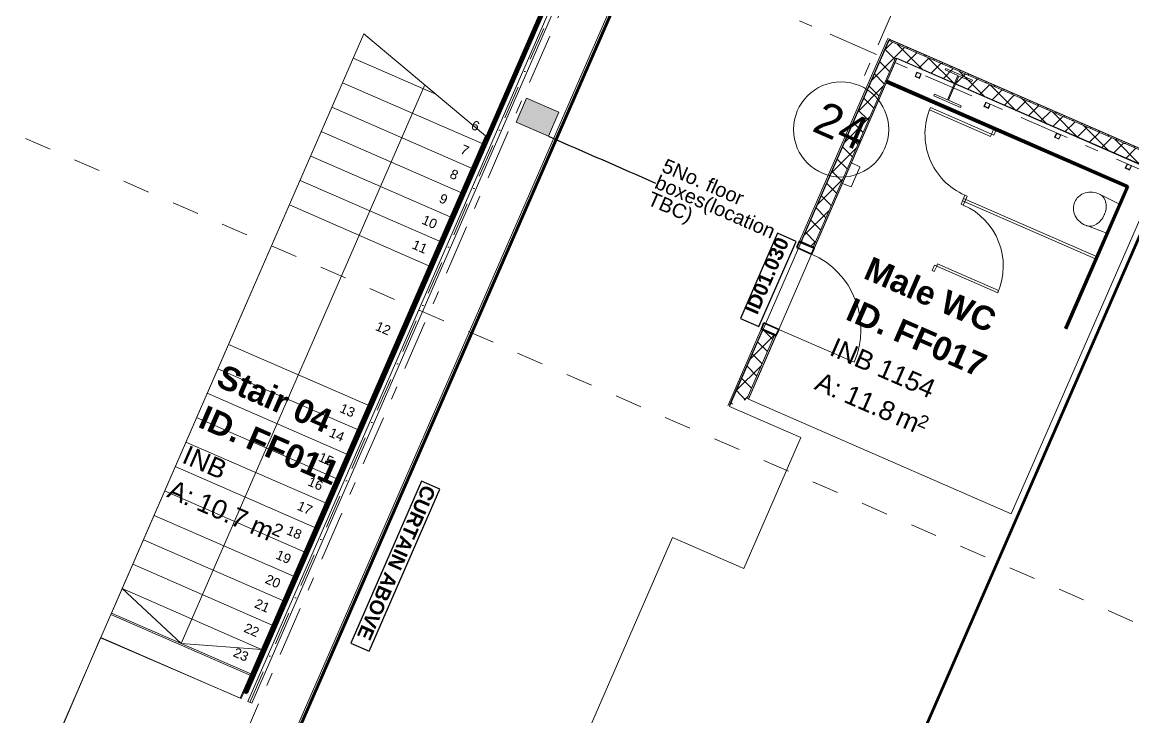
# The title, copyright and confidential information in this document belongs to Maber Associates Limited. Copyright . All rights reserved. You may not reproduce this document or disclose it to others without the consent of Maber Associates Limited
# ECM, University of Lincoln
# Model space of a CAD drawing. Header units: millimetres. Extents: x -50172 to 258853, y -59787 to 25069.
# Drawn here: x -19181 to -7507, y -39187 to -31887 of the extents above; entities that cross this region are included whole.
import ezdxf
from ezdxf.enums import TextEntityAlignment as Align

# ---------------------------------------------------------------- set-up
doc = ezdxf.new("R2010")
doc.units = ezdxf.units.MM
doc.header["$MEASUREMENT"] = 0
for name, pattern in [('Dashed', [564.444447, 282.222223, -282.222223]), ('Dot & Dashed', [670.277762, 352.777767, -176.388884, 0, -141.111112]), ('Double Dashed', [1093.611073, 529.166651, -211.666656, 141.111112, -211.666656])]:
    doc.linetypes.add(name, pattern=pattern)
for name, color, linetype in [('A-25-M_Wall_Int', 7, 'Continuous'), ('A-95-MC_Marker_Section_P2.Marker', 7, 'Continuous'), ('ArchiCAD Door Markers', 7, 'Continuous'), ('ArchiCAD Doors', 7, 'Continuous'), ('COLUMN.IFC Import', 7, 'Continuous'), ('New_A-05-M_Gross_Int_Circulation', 7, 'Continuous'), ('New_A-15-MG_Structural_Grid_Phase_2', 7, 'Continuous'), ('New_A-20-M_Floor_Slab', 7, 'Continuous'), ('New_A-25-M_Curtain_Wall', 7, 'Continuous'), ('New_A-25-M_Wall_Int', 7, 'Continuous'), ('New_A-35-M_FFE-Zone', 7, 'Continuous'), ('New_A-35-M_FFE_Sanitary', 7, 'Continuous'), ('New_ArchiCAD Door Markers', 7, 'Continuous'), ('New_ArchiCAD Doors', 7, 'Continuous')]:
    doc.layers.add(name, color=color, linetype=linetype)
for name, color, linetype, lineweight, true_color in [('A-25-M_Wall_Int_Pen_No__27', 7, 'Continuous', 50, 0x2a2a2a), ('ArchiCAD Doors_Pen_No__23', 7, 'Continuous', 30, 0x2a2a2a), ('New_A-05-M_Gross_Int_Circulation_Pen_No__74', 7, 'Continuous', 20, 0x606060), ('New_A-15-MG_Structural_Grid_Phase_2_Pen_No__222', 7, 'Continuous', 13, 0x65af33), ('New_A-25-M_Curtain_Wall_Pen_No__69', 7, 'Continuous', 20, 0x606060), ('New_A-25-M_Wall_Int_Pen_No__107', 7, 'Continuous', 15, 0xa6a6a6), ('New_A-25-M_Wall_Int_Pen_No__27', 7, 'Continuous', 50, 0x2a2a2a), ('New_A-35-M_FFE-Zone_Pen_No__74', 7, 'Continuous', 20, 0x606060), ('New_A-35-M_FFE_Sanitary_Pen_No__211', 7, 'Continuous', 13, 0xebf6ff), ('New_A-35-M_FFE_Sanitary_Pen_No__27', 7, 'Continuous', 50, 0x2a2a2a), ('New_A-35-M_FFE_Sanitary_Pen_No__64', 7, 'Continuous', 20, 0x606060), ('New_A-35-M_FFE_Sanitary_Pen_No__75', 7, 'Continuous', 20, 0x606060), ('New_ArchiCAD Doors_Pen_No__43', 7, 'Continuous', 30, 0x444444), ('New_ArchiCAD Doors_Pen_No__63', 7, 'Continuous', 20, 0x606060)]:
    doc.layers.add(name, color=color, linetype=linetype, lineweight=lineweight, true_color=true_color)
for name, color, linetype, lineweight in [('A-95-MC_Marker_Section_P2.Marker_Pen_No__1', 7, 'Continuous', 13), ('ArchiCAD Door Markers_Pen_No__1', 7, 'Continuous', 13), ('ArchiCAD Door Markers_Pen_No__5', 7, 'Continuous', 25), ('ArchiCAD Doors_Pen_No__3', 7, 'Continuous', 18), ('COLUMN.IFC Import_Pen_No__2', 8, 'Continuous', 15), ('New_A-20-M_Floor_Slab_Pen_No__89', 8, 'Continuous', 20), ('New_A-25-M_Curtain_Wall_Pen_No__90', 8, 'Continuous', 20), ('New_A-25-M_Wall_Int_Pen_No__1', 7, 'Continuous', 13), ('New_A-30-M_Stair_Pen_No__1', 7, 'Continuous', 13), ('New_A-35-M_FFE_Sanitary_Pen_No__4', 7, 'Continuous', 20), ('New_A-95-P_Drawing_Pen_No__156', 5, 'Continuous', 50), ('New_A-95-P_Text_1_50_GA_Pen_No__1', 7, 'Continuous', 13), ('New_A-95-P_Text_1_50_GA_Pen_No__101', 252, 'Continuous', 15), ('New_A-95-P_Text_1_50_GA_Pen_No__85', 8, 'Continuous', 20), ('New_ArchiCAD Door Markers_Pen_No__1', 7, 'Continuous', 13), ('New_ArchiCAD Door Markers_Pen_No__5', 7, 'Continuous', 25), ('New_ArchiCAD Doors_Pen_No__1', 7, 'Continuous', 13), ('New_ArchiCAD Zone Stamps_Pen_No__9', 7, 'Continuous', 13)]:
    doc.layers.add(name, color=color, linetype=linetype, lineweight=lineweight)
doc.styles.add('GENERATED_STYLE_1', font='')
doc.styles.add('GENERATED_STYLE_2', font='')
doc.styles.add('GENERATED_STYLE_3', font='')
doc.styles.add('GENERATED_STYLE_4', font='')
doc.styles.get('GENERATED_STYLE_1').set_extended_font_data('Arial', bold=True)
doc.styles.get('GENERATED_STYLE_2').set_extended_font_data('Swis721 BT', bold=True)
doc.styles.get('GENERATED_STYLE_3').set_extended_font_data('Arial')
doc.styles.get('GENERATED_STYLE_4').set_extended_font_data('Swis721 BT')
doc.linetypes.add('Double Slash', pattern='A,0,[2,EC-MA-00-01-DR-A-00364 Phase 2 Hub First Floor GA-S2-P181.Shx,S=15.679012,R=0,X=0,Y=0],-1975.555563,0', length=1975.555563)
doc.dimstyles.new('GENERATED_STYLE__2', dxfattribs={"dimtxt": 0.18, "dimasz": 182.4, "dimexe": 0.18, "dimexo": 0.0625, "dimgap": 0.09, "dimtad": 0, "dimtih": 1, "dimtoh": 1, "dimdec": 4, "dimzin": 0, "dimdsep": 46, "dimcen": 0.09, "dimadec": 0, "dimazin": 0, "dimtfac": 1, "dimtdec": 4, "dimtmove": 0, "dimatfit": 3, "dimldrblk": 'ARROWHEAD_5', "dimfxl": 1, "dimtolj": 1, "dimtzin": 0, "dimarcsym": 0})
pattern_1 = [(156.4404, (0, 0), (69.2305, 158.76755), [0, -100]), (156.4404, (-80.45, -59.4), (69.2305, 158.76755), [0, -100])]
pattern_2 = [(45, (0, 0), (-91.9239, 91.9239), []), (135, (0, 0), (91.9239, 91.9239), [])]
pattern_3 = [(246.4404, (0, 0), (-158.76755, 69.2305), [0, -100]), (246.4404, (59.4, -80.45), (-158.76755, 69.2305), [0, -100])]
pattern_4 = [(336.4404, (0, 0), (69.2305, 158.76755), [0, -100]), (336.4404, (80.45, 59.4), (69.2305, 158.76755), [0, -100])]

# ---------------------------------------------------------------- blocks, each defined once
blk = doc.blocks.new('Corridor 01-First_INB 1151_45_2', base_point=(-9241, -29522))
at = {"layer": 'New_A-05-M_Gross_Int_Circulation_Pen_No__74', "linetype": 'Continuous'}
for p, q in [((-13468, -31183), (-16881, -38996)), ((-11746, -35927), (-10063, -32068)), ((-10063, -32068), (-3431, -34960)), ((-10998, -36253), (-11746, -35927)), ((-11597, -37628), (-10998, -36253)), ((-15577, -44712), (-12345, -37302)), ((-12345, -37302), (-11597, -37628)), ((-18358, -38358), (-19015, -39879)), ((-16881, -38996), (-18358, -38358))]:
    blk.add_line(p, q, dxfattribs=at)
at = {"layer": 'New_ArchiCAD Zone Stamps_Pen_No__9'}
for tag, height, style, p in [('ROOM_NAME', 250, 'GENERATED_STYLE_1', (-10021, -27985)), ('zoneNameLine2', 250, 'GENERATED_STYLE_1', (-10210, -28418)), ('ROOM_NUMBER', 200, 'GENERATED_STYLE_3', (-10398, -28838)), ('measuredAreaCode', 200, 'GENERATED_STYLE_3', (-10555, -29198)), ('DUMMY_649', 200, 'GENERATED_STYLE_3', (-10248, -29332)), ('DUMMY_650', 200, 'GENERATED_STYLE_3', (-9619, -29607)), ('DUMMY_651', 133, 'GENERATED_STYLE_3', (-9339, -29713))]:
    blk.add_attdef(tag, text='', height=height, rotation=336.4404, dxfattribs=dict(at, style=style)).set_placement(p, align=Align.TOP_LEFT)
blk = doc.blocks.new('Male WC_INB 1154_56_2', base_point=(-10012, -35644))
at = {"layer": 'New_A-35-M_FFE-Zone_Pen_No__74', "linetype": 'Continuous'}
for p, q in [((-9986, -32265), (-11548, -35849)), ((-7221, -33471), (-9986, -32265)), ((-8784, -37055), (-7221, -33471)), ((-11548, -35849), (-8784, -37055))]:
    blk.add_line(p, q, dxfattribs=at)
at = {"layer": 'New_ArchiCAD Zone Stamps_Pen_No__9'}
for tag, height, style, p in [('ROOM_NAME', 250, 'GENERATED_STYLE_1', (-10251, -34344)), ('zoneNameLine2', 250, 'GENERATED_STYLE_1', (-10440, -34776)), ('ROOM_NUMBER', 200, 'GENERATED_STYLE_3', (-10628, -35197)), ('measuredAreaCode', 200, 'GENERATED_STYLE_3', (-10785, -35557)), ('DUMMY_649', 200, 'GENERATED_STYLE_3', (-10478, -35691)), ('DUMMY_650', 200, 'GENERATED_STYLE_3', (-10007, -35896)), ('DUMMY_651', 133, 'GENERATED_STYLE_3', (-9728, -36002))]:
    blk.add_attdef(tag, text='', height=height, rotation=336.4404, dxfattribs=dict(at, style=style)).set_placement(p, align=Align.TOP_LEFT)
blk = doc.blocks.new('Stair 04_INB_58_2', base_point=(-16827, -36772))
at = {"layer": 'New_A-05-M_Gross_Int_Circulation_Pen_No__74', "linetype": 'Continuous'}
for p, q in [((-15589, -32010), (-18355, -38353)), ((-14311, -33080), (-15589, -32010)), ((-16889, -38993), (-14311, -33080)), ((-18355, -38353), (-16889, -38993))]:
    blk.add_line(p, q, dxfattribs=at)
at = {"layer": 'New_ArchiCAD Zone Stamps_Pen_No__9'}
for tag, height, style, p in [('ROOM_NAME', 250, 'GENERATED_STYLE_1', (-17057, -35475)), ('zoneNameLine2', 250, 'GENERATED_STYLE_1', (-17246, -35907)), ('ROOM_NUMBER', 200, 'GENERATED_STYLE_3', (-17434, -36328)), ('measuredAreaCode', 200, 'GENERATED_STYLE_3', (-17591, -36688)), ('ROOM_HOLES_PRM', 200, 'GENERATED_STYLE_3', (-17284, -36822)), ('DUMMY_649', 200, 'GENERATED_STYLE_3', (-16795, -37035)), ('DUMMY_650', 133, 'GENERATED_STYLE_3', (-16515, -37142))]:
    blk.add_attdef(tag, text='', height=height, rotation=336.4404, dxfattribs=dict(at, style=style)).set_placement(p, align=Align.TOP_LEFT)
blk = doc.blocks.new('Slab_6_2', base_point=(-21326, -27555))
at = {"layer": 'New_A-20-M_Floor_Slab_Pen_No__89', "linetype": 'Continuous', "flags": 128}
blk.add_lwpolyline([(-21326, -27555), (-13395, -31013), (-16771, -38757), (-18248, -38113), (-20300, -42813), (-15135, -45066), (-14841, -44390), (-9718, -46624), (-10481, -48373), (-10761, -49015), (-11284, -50213), (-1528, -54467), (942, -48802), (12487, -53836)], dxfattribs=at)
blk = doc.blocks.new('Wall_265_2', base_point=(-9988, -32270))
at = {"layer": 'New_A-25-M_Wall_Int_Pen_No__107', "linetype": 'Continuous'}
h = blk.add_hatch(dxfattribs=at)
h.set_pattern_fill('Plaster_0002', color=256, style=0, pattern_type=2)
h.set_pattern_definition(pattern_1)
h.paths.add_polyline_path([(-10081, -32060), (-10073, -32078), (-10068, -32066)])
h = blk.add_hatch(dxfattribs=at)
h.set_pattern_fill('Plaster_0002', color=256, style=0, pattern_type=2)
h.set_pattern_definition(pattern_1)
h.paths.add_polyline_path([(-10073, -32078), (-10072, -32080), (-7244, -33313), (-7238, -33299), (-10068, -32066)])
h = blk.add_hatch(dxfattribs=at)
h.set_pattern_fill('Concrete_Block_0002', color=256, style=0, pattern_type=2)
h.set_pattern_definition(pattern_2)
h.paths.add_polyline_path([(-9945, -32135), (-10072, -32080), (-9996, -32251)])
h = blk.add_hatch(dxfattribs=at)
h.set_pattern_fill('Concrete_Block_0002', color=256, style=0, pattern_type=2)
h.set_pattern_definition(pattern_2)
h.paths.add_polyline_path([(-9996, -32251), (-9988, -32270), (-7300, -33442), (-7244, -33313), (-9945, -32135)])
at = {"layer": 'New_A-25-M_Wall_Int_Pen_No__1', "linetype": 'Continuous'}
for p, q in [((-9945, -32135), (-10072, -32080)), ((-7244, -33313), (-9945, -32135))]:
    blk.add_line(p, q, dxfattribs=at)
at = {"layer": 'New_A-25-M_Wall_Int_Pen_No__1', "linetype": 'Continuous', "flags": 128}
for points in [[(-7238, -33299), (-10081, -32060)], [(-9988, -32270), (-7300, -33442)], [(-7244, -33313), (-7300, -33442)], [(-7238, -33299), (-7244, -33313)]]:
    blk.add_lwpolyline(points, dxfattribs=at)
blk = doc.blocks.new('Door 19_9')
at = {"layer": 'New_ArchiCAD Doors_Pen_No__1', "linetype": 'Continuous'}
for p, q in [((-505, -15), (-505, 0)), ((505, -15), (505, 0)), ((-505, -155), (-505, -15)), ((505, -155), (505, -15)), ((-505, -170), (-505, -155)), ((505, -170), (505, -155))]:
    blk.add_line(p, q, dxfattribs=at)
at = {"layer": 'New_ArchiCAD Doors_Pen_No__43', "linetype": 'Continuous'}
for p, q in [((-498, 0), (-505, 0)), ((-505, 0), (-505, -170)), ((-432, 0), (-498, 0)), ((-498, 0), (-498, -170)), ((-432, -170), (-432, 0)), ((498, 0), (432, 0)), ((432, 0), (432, -170)), ((498, 0), (505, 0)), ((498, -170), (498, 0)), ((505, 0), (505, -170)), ((-498, -170), (-505, -170)), ((-498, -170), (-432, -170)), ((432, -170), (498, -170)), ((498, -170), (505, -170))]:
    blk.add_line(p, q, dxfattribs=at)
at = {"layer": 'New_ArchiCAD Doors_Pen_No__63', "linetype": 'Continuous'}
blk.add_line((432, 0), (432, 864), dxfattribs=at)
blk.add_arc((432, 0), 864, 90, 180, dxfattribs=at)
blk = doc.blocks.new('Door Stamp 17_38')
at = {"layer": 'New_ArchiCAD Door Markers_Pen_No__5', "linetype": 'Continuous'}
for p, q in [((489, 245), (-489, 245)), ((-489, 245), (-489, 33)), ((489, 33), (489, 245)), ((-489, 33), (489, 33)), ((-489, 33), (489, 33))]:
    blk.add_line(p, q, dxfattribs=at)
at = {"layer": 'New_ArchiCAD Door Markers_Pen_No__1', "style": 'GENERATED_STYLE_2'}
blk.add_attdef('AC_WIDO_ID', text='', height=150, dxfattribs=at).set_placement((-430, 78), align=Align.BOTTOM_LEFT)
blk = doc.blocks.new('Wall_266_2', base_point=(-11546, -35845))
at = {"layer": 'New_A-25-M_Wall_Int_Pen_No__107', "linetype": 'Continuous'}
h = blk.add_hatch(dxfattribs=at)
h.set_pattern_fill('Plaster_0002', color=256, style=0, pattern_type=2)
h.set_pattern_definition(pattern_3)
h.paths.add_polyline_path([(-11010, -34189), (-10996, -34195), (-10074, -32079), (-10087, -32073)])
h = blk.add_hatch(dxfattribs=at)
h.set_pattern_fill('Concrete_Block_0002', color=256, style=0, pattern_type=2)
h.set_pattern_definition(pattern_2)
h.paths.add_polyline_path([(-10001, -32264), (-9996, -32251), (-10072, -32080), (-10074, -32079), (-10130, -32208)])
h = blk.add_hatch(dxfattribs=at)
h.set_pattern_fill('Plaster_0002', color=256, style=0, pattern_type=2)
h.set_pattern_definition(pattern_1)
h.paths.add_polyline_path([(-10087, -32073), (-10074, -32079), (-10073, -32078), (-10081, -32060)])
h = blk.add_hatch(dxfattribs=at)
h.set_pattern_fill('Plaster_0002', color=256, style=0, pattern_type=2)
h.set_pattern_definition(pattern_1)
h.paths.add_polyline_path([(-10072, -32080), (-10073, -32078), (-10074, -32079)])
h = blk.add_hatch(dxfattribs=at)
h.set_pattern_fill('Concrete_Block_0002', color=256, style=0, pattern_type=2)
h.set_pattern_definition(pattern_2)
h.paths.add_polyline_path([(-10130, -32208), (-10996, -34195), (-10868, -34251), (-10001, -32264)])
h = blk.add_hatch(dxfattribs=at)
h.set_pattern_fill('Plaster_0002', color=256, style=0, pattern_type=2)
h.set_pattern_definition(pattern_3)
h.paths.add_polyline_path([(-10868, -34251), (-10854, -34257), (-9988, -32270), (-10001, -32264)])
h = blk.add_hatch(dxfattribs=at)
h.set_pattern_fill('Concrete_Block_0002', color=256, style=0, pattern_type=2)
h.set_pattern_definition(pattern_2)
h.paths.add_polyline_path([(-10001, -32264), (-9988, -32270), (-9996, -32251)])
h = blk.add_hatch(dxfattribs=at)
h.set_pattern_fill('Plaster_0002', color=256, style=0, pattern_type=2)
h.set_pattern_definition(pattern_3)
h.paths.add_polyline_path([(-11758, -35905), (-11745, -35911), (-11400, -35121), (-11414, -35115)])
h = blk.add_hatch(dxfattribs=at)
h.set_pattern_fill('Concrete_Block_0002', color=256, style=0, pattern_type=2)
h.set_pattern_definition(pattern_2)
h.paths.add_polyline_path([(-11689, -35783), (-11560, -35839), (-11272, -35177), (-11400, -35121)])
h = blk.add_hatch(dxfattribs=at)
h.set_pattern_fill('Plaster_0002', color=256, style=0, pattern_type=2)
h.set_pattern_definition(pattern_3)
h.paths.add_polyline_path([(-11272, -35177), (-11560, -35839), (-11546, -35845), (-11258, -35183)])
h = blk.add_hatch(dxfattribs=at)
h.set_pattern_fill('Concrete_Block_0002', color=256, style=0, pattern_type=2)
h.set_pattern_definition(pattern_2)
h.paths.add_polyline_path([(-11743, -35912), (-11566, -35851), (-11560, -35839), (-11689, -35783), (-11745, -35911)])
h = blk.add_hatch(dxfattribs=at)
h.set_pattern_fill('Concrete_Block_0002', color=256, style=0, pattern_type=2)
h.set_pattern_definition(pattern_2)
h.paths.add_polyline_path([(-11560, -35839), (-11566, -35851), (-11546, -35845)])
h = blk.add_hatch(dxfattribs=at)
h.set_pattern_fill('Plaster_0002', color=256, style=0, pattern_type=2)
h.set_pattern_definition(pattern_4)
h.paths.add_polyline_path([(-11764, -35919), (-11745, -35912), (-11745, -35911), (-11758, -35905)])
h = blk.add_hatch(dxfattribs=at)
h.set_pattern_fill('Plaster_0002', color=256, style=0, pattern_type=2)
h.set_pattern_definition(pattern_4)
h.paths.add_polyline_path([(-11745, -35911), (-11745, -35912), (-11743, -35912)])
at = {"layer": 'New_A-25-M_Wall_Int_Pen_No__1', "linetype": 'Continuous'}
for p, q in [((-10074, -32079), (-10130, -32208)), ((-10072, -32080), (-10074, -32079)), ((-10130, -32208), (-10996, -34195)), ((-10001, -32264), (-10868, -34251)), ((-9988, -32270), (-10001, -32264)), ((-11010, -34189), (-10996, -34195)), ((-10996, -34195), (-10868, -34251)), ((-10868, -34251), (-10854, -34257)), ((-11400, -35121), (-11689, -35783)), ((-11414, -35115), (-11400, -35121)), ((-11400, -35121), (-11272, -35177)), ((-11272, -35177), (-11560, -35839)), ((-11272, -35177), (-11258, -35183)), ((-11689, -35783), (-11745, -35911)), ((-11546, -35845), (-11560, -35839)), ((-11743, -35912), (-11745, -35911))]:
    blk.add_line(p, q, dxfattribs=at)
at = {"layer": 'New_A-25-M_Wall_Int_Pen_No__1', "linetype": 'Continuous', "flags": 128}
for points in [[(-10087, -32073), (-11010, -34189)], [(-10081, -32060), (-10087, -32073)], [(-10854, -34257), (-9988, -32270)], [(-11414, -35115), (-11758, -35905)], [(-11546, -35845), (-11258, -35183)], [(-11764, -35919), (-11758, -35905)]]:
    blk.add_lwpolyline(points, dxfattribs=at)
at = {"layer": 'New_ArchiCAD Door Markers'}
ref = blk.add_blockref('Door Stamp 17_38', (-11212, -34652), dxfattribs=dict(at, rotation=66.44041158399827))
ref.add_attrib('AC_WIDO_ID', 'ID01.030', dxfattribs={"layer": 'New_ArchiCAD Door Markers_Pen_No__1', "color": 7, "height": 150, "rotation": 66.4404, "style": 'GENERATED_STYLE_2'}).set_placement((-11414, -34988), align=Align.BOTTOM_LEFT)
at = {"layer": 'New_ArchiCAD Doors', "color": 251, "linetype": 'Continuous', "lineweight": 20, "true_color": 0x606060, "zscale": 1000, "rotation": 246.4404115839982}
blk.add_blockref('Door 19_9', (-11056, -34720), dxfattribs=at)
blk = doc.blocks.new('Wall_282_2', base_point=(-13406, -31101))
at = {"layer": 'New_A-25-M_Wall_Int_Pen_No__27', "linetype": 'Continuous', "flags": 128}
for points in [[(-13469, -31183), (-16845, -38925)], [(-16822, -38935), (-13446, -31193)], [(-16845, -38925), (-16822, -38935)]]:
    blk.add_lwpolyline(points, dxfattribs=at)
blk = doc.blocks.new('Wall_299_2', base_point=(-8209, -35111))
at = {"layer": 'New_A-35-M_FFE_Sanitary_Pen_No__211', "linetype": 'Continuous'}
h = blk.add_hatch(dxfattribs=at)
h.set_pattern_fill('Plaster_0002', color=256, style=0, pattern_type=2)
h.set_pattern_definition([(246.4404, (0, 0), (-158.76755, 69.2305), [0, -100]), (246.4404, (59.4, -80.45), (-158.76755, 69.2305), [0, -100])])
h.paths.add_polyline_path([(-8209, -35111), (-7555, -33612), (-7568, -33617), (-8218, -35107)])
at = {"layer": 'New_A-35-M_FFE_Sanitary_Pen_No__27', "linetype": 'Continuous', "flags": 128}
for points in [[(-7568, -33617), (-8218, -35107)], [(-8209, -35111), (-7555, -33612)]]:
    blk.add_lwpolyline(points, dxfattribs=at)
blk = doc.blocks.new('Wall_300_2', base_point=(-10091, -32506))
at = {"layer": 'New_A-35-M_FFE_Sanitary_Pen_No__211', "linetype": 'Continuous'}
h = blk.add_hatch(dxfattribs=at)
h.set_pattern_fill('Plaster_0002', color=256, style=0, pattern_type=2)
h.set_pattern_definition([(156.4404, (0, 0), (69.2305, 158.76755), [0, -100]), (156.4404, (-80.45, -59.4), (69.2305, 158.76755), [0, -100])])
h.paths.add_polyline_path([(-10095, -32516), (-7568, -33617), (-7555, -33612), (-10091, -32506)])
at = {"layer": 'New_A-35-M_FFE_Sanitary_Pen_No__27', "linetype": 'Continuous', "flags": 128}
for points in [[(-10091, -32506), (-10095, -32516)], [(-10095, -32516), (-7568, -33617)], [(-7555, -33612), (-10091, -32506)]]:
    blk.add_lwpolyline(points, dxfattribs=at)
blk = doc.blocks.new('High-Speed Roll-up Door 19')
at = {"layer": 'ArchiCAD Doors_Pen_No__23', "linetype": 'Continuous'}
for p, q in [((-6612, 60), (-6737, 60)), ((-6737, 60), (-6737, 0)), ((-6737, 0), (-6612, 0)), ((-6612, 0), (-6612, 60)), ((6612, 0), (6612, 60)), ((6612, 60), (6737, 60)), ((6737, 0), (6612, 0)), ((6737, 60), (6737, 0))]:
    blk.add_line(p, q, dxfattribs=at)
at = {"layer": 'ArchiCAD Doors_Pen_No__3', "linetype": 'Continuous'}
blk.add_line((-6612, 30), (6612, 30), dxfattribs=at)
blk = doc.blocks.new('Door Stamp 17_63')
at = {"layer": 'ArchiCAD Door Markers_Pen_No__5', "linetype": 'Continuous'}
for p, q in [((925, 349), (-934, 350)), ((-934, 350), (-934, 138)), ((925, 137), (925, 349)), ((-934, 138), (925, 137)), ((-934, 138), (925, 137))]:
    blk.add_line(p, q, dxfattribs=at)
at = {"layer": 'ArchiCAD Door Markers_Pen_No__1', "style": 'GENERATED_STYLE_2'}
blk.add_attdef('AC_WIDO_ID', text='', height=150, rotation=359.9818, dxfattribs=at).set_placement((-875, 182), align=Align.BOTTOM_LEFT)
blk = doc.blocks.new('Wall_397_2', base_point=(-12804, -31364))
at = {"layer": 'A-25-M_Wall_Int_Pen_No__27', "linetype": 'Continuous', "flags": 128}
for points in [[(-12804, -31364), (-18193, -43723)], [(-18193, -43723), (-12804, -31364)]]:
    blk.add_lwpolyline(points, dxfattribs=at)
at = {"layer": 'ArchiCAD Door Markers'}
ref = blk.add_blockref('Door Stamp 17_63', (-15484, -37511), dxfattribs=dict(at, rotation=246.4404115839915))
ref.add_attrib('AC_WIDO_ID', 'CURTAIN ABOVE', dxfattribs={"layer": 'ArchiCAD Door Markers_Pen_No__1', "color": 7, "height": 150, "rotation": 246.4222, "style": 'GENERATED_STYLE_2'}).set_placement((-15008, -36720), align=Align.BOTTOM_LEFT)
at = {"layer": 'ArchiCAD Doors', "color": 251, "linetype": 'Continuous', "lineweight": 20, "true_color": 0x606060, "zscale": 1000, "rotation": 66.44041158399149}
blk.add_blockref('High-Speed Roll-up Door 19', (-15484, -37511), dxfattribs=at)
blk = doc.blocks.new('WC 19')
at = {"layer": 'New_A-35-M_FFE_Sanitary_Pen_No__75', "linetype": 'Continuous'}
for p, q in [((-168, 0), (-179, -235)), ((168, 0), (-168, 0)), ((179, -235), (168, 0)), ((-179, -235), (-180, -253)), ((-180, -253), (-178, -272)), ((-178, -272), (-175, -290)), ((-175, -290), (-169, -309)), ((-169, -309), (-162, -326)), ((-162, -326), (-154, -344)), ((-154, -344), (-143, -361)), ((143, -361), (154, -344)), ((154, -344), (162, -326)), ((162, -326), (169, -309)), ((169, -309), (175, -290)), ((175, -290), (178, -272)), ((178, -272), (180, -253)), ((180, -253), (179, -235)), ((-143, -361), (-131, -378)), ((-131, -378), (-118, -392)), ((-118, -392), (-103, -404)), ((-103, -404), (-85, -416)), ((-85, -416), (-66, -426)), ((-66, -426), (-50, -432)), ((-50, -432), (-34, -436)), ((-34, -436), (-17, -438)), ((-17, -438), (0, -439)), ((0, -439), (17, -438)), ((17, -438), (34, -436)), ((34, -436), (50, -432)), ((50, -432), (66, -426)), ((66, -426), (85, -416)), ((85, -416), (103, -404)), ((103, -404), (118, -392)), ((118, -392), (131, -378)), ((131, -378), (143, -361))]:
    blk.add_line(p, q, dxfattribs=at)
for centre, major_axis, start_param, end_param in [((0, -207), (-163, 0), 4.712389, 5.557143), ((0, -207), (-163, 0), 3.867635, 4.712389), ((38, -232), (-217, 0), 5.540146, 6.22922), ((-38, -232), (-217, 0), 3.195558, 3.884632)]:
    blk.add_ellipse(centre, major_axis=major_axis, ratio=0.649599, start_param=start_param, end_param=end_param, dxfattribs=at)
for p in [(0, -101), (-179, -225), (-122, -137), (122, -137)]:
    blk.add_point(p, dxfattribs=at)
blk = doc.blocks.new('Commercial Bath Stall 19')
at = {"layer": 'New_A-35-M_FFE_Sanitary_Pen_No__64', "linetype": 'Continuous'}
for p, q in [((825, 1526), (800, 1526)), ((800, 1526), (800, 25)), ((825, 25), (825, 1526)), ((62, 25), (0, 25)), ((0, 25), (0, 0)), ((0, 0), (62, 0)), ((62, 0), (62, 25)), ((62, 0), (62, -700)), ((87, 0), (62, 0)), ((87, -700), (87, 0)), ((825, 25), (762, 25)), ((762, 25), (762, 0)), ((762, 0), (825, 0)), ((800, 25), (825, 25)), ((825, 0), (825, 25)), ((62, -700), (87, -700))]:
    blk.add_line(p, q, dxfattribs=at)
blk.add_arc((62, 0), 700, 270, 0, dxfattribs=at)
blk = doc.blocks.new('Commercial Bath Stall 19_2')
at = {"layer": 'New_A-35-M_FFE_Sanitary_Pen_No__64', "linetype": 'Continuous'}
for p, q in [((825, 1526), (800, 1526)), ((800, 1526), (800, 25)), ((825, 25), (825, 1526)), ((87, 725), (62, 725)), ((62, 725), (62, 25)), ((87, 25), (87, 725)), ((62, 25), (0, 25)), ((0, 25), (0, 0)), ((0, 0), (62, 0)), ((62, 0), (62, 25)), ((62, 25), (87, 25)), ((825, 25), (762, 25)), ((762, 25), (762, 0)), ((762, 0), (825, 0)), ((800, 25), (825, 25)), ((825, 0), (825, 25))]:
    blk.add_line(p, q, dxfattribs=at)
blk.add_arc((62, 25), 700, 0, 90, dxfattribs=at)
blk = doc.blocks.new('nbl_HandDriers_Dyson_DysonAirbladeV-AB08')
at = {"layer": 'New_A-35-M_FFE_Sanitary_Pen_No__4', "linetype": 'Continuous'}
for p, q in [((-115, -98), (-117, 0)), ((-117, 0), (-115, 0)), ((-115, 0), (115, 0)), ((-115, -98), (-113, -99)), ((-113, -99), (113, -99)), ((113, -99), (115, -98)), ((115, -98), (117, 0)), ((115, 0), (117, 0))]:
    blk.add_line(p, q, dxfattribs=at)
blk = doc.blocks.new('Column 8')
at = {"layer": 'COLUMN.IFC Import_Pen_No__2', "linetype": 'Continuous'}
for p, q in [((-153.7, 157.25), (153.7, 157.25)), ((-153.7, 138.55), (-153.7, 157.25)), ((-6, 138.55), (-153.7, 138.55)), ((-6, -138.55), (-6, 138.55)), ((6, 138.55), (6, -138.55)), ((153.7, 138.55), (6, 138.55)), ((153.7, 157.25), (153.7, 138.55)), ((-153.7, -138.55), (-6, -138.55)), ((-153.7, -157.25), (-153.7, -138.55)), ((153.7, -157.25), (-153.7, -157.25)), ((6, -138.55), (153.7, -138.55)), ((153.7, -138.55), (153.7, -157.25))]:
    blk.add_line(p, q, dxfattribs=at)
blk = doc.blocks.new('Discrete Accessory 828')
at = {"layer": 'COLUMN.IFC Import_Pen_No__2', "linetype": 'Continuous'}
for p, q in [((-25, 25), (25, 25)), ((-25, -25), (-25, 25)), ((-21, 21), (-21, -21)), ((21, 21), (-21, 21)), ((21, -21), (21, 21)), ((25, 25), (25, -25)), ((25, -25), (-25, -25)), ((-21, -21), (21, -21))]:
    blk.add_line(p, q, dxfattribs=at)
blk = doc.blocks.new('Discrete Accessory 836')
at = {"layer": 'COLUMN.IFC Import_Pen_No__2', "linetype": 'Continuous'}
for p, q in [((-25, 25), (25, 25)), ((-25, -25), (-25, 25)), ((-21, 21), (-21, -21)), ((21, 21), (-21, 21)), ((21, -21), (21, 21)), ((25, 25), (25, -25)), ((25, -25), (-25, -25)), ((-21, -21), (21, -21))]:
    blk.add_line(p, q, dxfattribs=at)
blk = doc.blocks.new('Discrete Accessory 837')
at = {"layer": 'COLUMN.IFC Import_Pen_No__2', "linetype": 'Continuous'}
for p, q in [((-25, 25), (25, 25)), ((-25, -25), (-25, 25)), ((-21, 21), (-21, -21)), ((21, 21), (-21, 21)), ((21, -21), (21, 21)), ((25, 25), (25, -25)), ((25, -25), (-25, -25)), ((-21, -21), (21, -21))]:
    blk.add_line(p, q, dxfattribs=at)
blk = doc.blocks.new('Discrete Accessory 838')
at = {"layer": 'COLUMN.IFC Import_Pen_No__2', "linetype": 'Continuous'}
for p, q in [((-25, 25), (25, 25)), ((-25, -25), (-25, 25)), ((-21, 21), (-21, -21)), ((21, 21), (-21, 21)), ((21, -21), (21, 21)), ((25, 25), (25, -25)), ((25, -25), (-25, -25)), ((-21, -21), (21, -21))]:
    blk.add_line(p, q, dxfattribs=at)
blk = doc.blocks.new('Beam_10_2', base_point=(-16788, -39037))
at = {"layer": 'New_A-25-M_Curtain_Wall_Pen_No__69', "linetype": 'Dot & Dashed'}
blk.add_line((-16788, -39037), (-13380, -31221), dxfattribs=at)
at = {"layer": 'New_A-25-M_Curtain_Wall_Pen_No__90', "linetype": 'Continuous'}
for p, q in [((-16808, -39028), (-13400, -31213)), ((-16769, -39045), (-13361, -31230)), ((-16769, -39045), (-16808, -39028))]:
    blk.add_line(p, q, dxfattribs=at)
blk = doc.blocks.new('ARROWHEAD_5')
at = {"color": 0, "linetype": 'Continuous', "lineweight": 0}
blk.add_line((0, 0), (-1, 0), dxfattribs=at)
blk.add_solid([(-1, 0.2679), (0, 0), (-1, -0.2679), (-1, 0.2679)], dxfattribs=at)
blk = doc.blocks.new('Standard grid marker_11')
at = {"layer": 'New_A-15-MG_Structural_Grid_Phase_2_Pen_No__222', "linetype": 'Double Dashed'}
blk.add_line((705, 0), (54601, 0), dxfattribs=at)
at = {"layer": 'New_A-15-MG_Structural_Grid_Phase_2_Pen_No__222', "style": 'GENERATED_STYLE_4'}
for tag, p in [('AC_MarkerText_1_0', (-500, 43)), ('AC_MarkerText_1_1', (55806, 43))]:
    blk.add_attdef(tag, text='', height=350, rotation=180, dxfattribs=at).set_placement(p, align=Align.MIDDLE_CENTER)
blk = doc.blocks.new('Standard grid marker_16')
at = {"layer": 'New_A-15-MG_Structural_Grid_Phase_2_Pen_No__222', "linetype": 'Double Dashed'}
blk.add_line((2710, 0), (20151, 0), dxfattribs=at)
at = {"layer": 'New_A-15-MG_Structural_Grid_Phase_2_Pen_No__222', "style": 'GENERATED_STYLE_4'}
for tag, p in [('AC_MarkerText_1_0', (-500, -861)), ('AC_MarkerText_1_1', (23361, -861))]:
    blk.add_attdef(tag, text='', height=350, rotation=270, dxfattribs=at).set_placement(p, align=Align.MIDDLE_CENTER)
blk = doc.blocks.new('Standard grid marker_20')
at = {"layer": 'New_A-15-MG_Structural_Grid_Phase_2_Pen_No__222', "linetype": 'Double Dashed'}
blk.add_line((1000, 905), (0, 905), dxfattribs=at)
at = {"layer": 'New_A-15-MG_Structural_Grid_Phase_2_Pen_No__222', "linetype": 'Continuous'}
blk.add_circle((-500, 905), 500, dxfattribs=at)
at = {"layer": 'New_A-15-MG_Structural_Grid_Phase_2_Pen_No__222', "style": 'GENERATED_STYLE_4'}
for tag, p in [('AC_MarkerText_1_0', (-500, 946)), ('AC_MarkerText_1_1', (39787, 946))]:
    blk.add_attdef(tag, text='', height=350, rotation=270, dxfattribs=at).set_placement(p, align=Align.MIDDLE_CENTER)
blk = doc.blocks.new('Main stair south atrium')
at = {"layer": 'New_A-30-M_Stair_Pen_No__1', "linetype": 'Continuous'}
for p, q in [((1590, 1600), (1120, 0)), ((1590, 1600), (7760, 1600)), ((1680, 1600), (1680, 0)), ((1960, 1600), (1960, 0)), ((2240, 1600), (2240, 0)), ((2520, 1600), (2520, 0)), ((2800, 1600), (2800, 0)), ((3080, 1600), (3080, 0)), ((4680, 1600), (4680, 0)), ((4960, 1600), (4960, 0)), ((5240, 1600), (5240, 0)), ((5520, 1600), (5520, 0)), ((5800, 1600), (5800, 0)), ((6080, 1600), (6080, 0)), ((6360, 1600), (6360, 0)), ((6640, 1600), (6640, 0)), ((6920, 1600), (6920, 0)), ((7200, 1600), (7200, 0)), ((7480, 1600), (7480, 0)), ((7760, 800), (7480, 1600)), ((7760, 1600), (7760, 0)), ((7760, 1600), (7760, 0)), ((1400, 953), (1400, 0)), ((1355, 800), (7760, 800)), ((7760, 800), (7480, 0)), ((1120, 0), (7760, 0))]:
    blk.add_line(p, q, dxfattribs=at)
blk.add_point((1120, 0), dxfattribs=at)
at = {"layer": 'New_A-30-M_Stair_Pen_No__1', "style": 'GENERATED_STYLE_3'}
for tag, p in [('gs_numb_startfrom_0', (1540, 1429)), ('gs_numb_startfrom_1', (1820, 1429)), ('gs_numb_startfrom_2', (2100, 1429)), ('gs_numb_startfrom_3', (2380, 1429)), ('gs_numb_startfrom_4', (2660, 1352)), ('gs_numb_startfrom_5', (2940, 1363)), ('gs_numb_startfrom_6', (3880, 1353)), ('gs_numb_startfrom_7', (4820, 1352)), ('gs_numb_startfrom_8', (5100, 1353)), ('gs_numb_startfrom_9', (5380, 1352)), ('gs_numb_startfrom_10', (5660, 1352)), ('gs_numb_startfrom_11', (5940, 1353)), ('gs_numb_startfrom_12', (6220, 1352)), ('gs_numb_startfrom_13', (6500, 1352)), ('gs_numb_startfrom_14', (6780, 1352)), ('gs_numb_startfrom_15', (7060, 1353)), ('gs_numb_startfrom_16', (7340, 1353)), ('gs_numb_startfrom_17', (7620, 1352))]:
    blk.add_attdef(tag, text='', height=100, rotation=90, dxfattribs=at).set_placement(p, align=Align.MIDDLE_LEFT)
blk = doc.blocks.new('Standard grid marker_22')
at = {"layer": 'New_A-15-MG_Structural_Grid_Phase_2_Pen_No__222', "linetype": 'Double Dashed'}
for q in [(0, 0), (18800, 0)]:
    blk.add_line((8462, 0), q, dxfattribs=at)
blk.add_point((8462, 0), dxfattribs=at)
blk.add_point((8462, 0), dxfattribs=at)
at = {"layer": 'New_A-15-MG_Structural_Grid_Phase_2_Pen_No__222', "style": 'GENERATED_STYLE_4'}
for tag, p in [('AC_MarkerText_1_0', (-500, 37)), ('AC_MarkerText_1_1', (27762, 37))]:
    blk.add_attdef(tag, text='', height=350, rotation=270, dxfattribs=at).set_placement(p, align=Align.MIDDLE_CENTER)
blk = doc.blocks.new('Cutting Plane_5_2', base_point=(18851, -50545))
at = {"layer": 'A-95-MC_Marker_Section_P2.Marker_Pen_No__1', "linetype": 'Dashed'}
blk.add_line((-6471, -38635), (-31882, -27555), dxfattribs=at)

msp = doc.modelspace()

# ---------------------------------------------------------------- hatches: boundary and pattern name
at = {"layer": 'New_A-95-P_Text_1_50_GA_Pen_No__101', "linetype": 'Continuous', "lineweight": 0, "true_color": 0x727272}
msp.add_hatch(color=8, dxfattribs=at).paths.add_polyline_path([(-13880.2, -32685.5), (-13539.2, -32834.2), (-13648.7, -33085.4), (-13989.7, -32936.7)])

# ---------------------------------------------------------------- linework, layer by layer
at = {"layer": 'New_A-95-P_Drawing_Pen_No__156', "linetype": 'Double Slash', "flags": 128}
msp.add_lwpolyline([(-11414.4, -43260.6), (-7177.5, -33544.2)], dxfattribs=at)
at = {"layer": 'New_A-95-P_Text_1_50_GA_Pen_No__1', "linetype": 'Continuous', "flags": 128}
msp.add_lwpolyline([(-13880.2, -32685.5), (-13539.2, -32834.2), (-13648.7, -33085.4), (-13989.7, -32936.7)], close=True, dxfattribs=at)

# ---------------------------------------------------------------- block references
at = {"layer": 'A-25-M_Wall_Int', "color": 250, "lineweight": 50, "true_color": 0x2a2a2a}
msp.add_blockref('Wall_397_2', (-12803.8, -31363.5), dxfattribs=at)
at = {"layer": 'A-95-MC_Marker_Section_P2.Marker'}
msp.add_blockref('Cutting Plane_5_2', (18850.6, -50545.4), dxfattribs=at)
at = {"layer": 'COLUMN.IFC Import', "linetype": 'Continuous', "zscale": 1000}
for name, p, rotation in [('Discrete Accessory 828', (-9763.4, -32444.1), 246.4404115839877), ('Column 8', (-9395, -32577.5), 336.4404115839877), ('Discrete Accessory 838', (-9038.3, -32760.3), 246.4404115839877), ('Discrete Accessory 837', (-8295.8, -33084.1), 246.4404115839877), ('Discrete Accessory 836', (-7553.3, -33407.8), 246.4404115839877)]:
    msp.add_blockref(name, p, dxfattribs=dict(at, rotation=rotation))
at = {"layer": 'New_A-05-M_Gross_Int_Circulation', "linetype": 'Continuous'}
msp.add_blockref('Corridor 01-First_INB 1151_45_2', (-9240.8, -29522.2), dxfattribs=at)
ref = msp.add_blockref('Stair 04_INB_58_2', (-16826.9, -36772), dxfattribs=at)
ref.add_attrib('ROOM_NAME', 'Stair 04', dxfattribs={"layer": 'New_ArchiCAD Zone Stamps_Pen_No__9', "color": 7, "height": 250, "rotation": 336.44041, "style": 'GENERATED_STYLE_1'}).set_placement((-17057.5, -35475), align=Align.TOP_LEFT)
ref.add_attrib('ROOM_HOLES_PRM', '10.7', dxfattribs={"layer": 'New_ArchiCAD Zone Stamps_Pen_No__9', "color": 7, "height": 200, "rotation": 336.44041, "style": 'GENERATED_STYLE_3'}).set_placement((-17284, -36822), align=Align.TOP_LEFT)
ref.add_attrib('ROOM_NUMBER', 'INB', dxfattribs={"layer": 'New_ArchiCAD Zone Stamps_Pen_No__9', "color": 7, "height": 200, "rotation": 336.44041, "style": 'GENERATED_STYLE_3'}).set_placement((-17434.4, -36327.8), align=Align.TOP_LEFT)
ref.add_attrib('zoneNameLine2', 'ID. FF011', dxfattribs={"layer": 'New_ArchiCAD Zone Stamps_Pen_No__9', "color": 7, "height": 250, "rotation": 336.44041, "style": 'GENERATED_STYLE_1'}).set_placement((-17245.9, -35907.1), align=Align.TOP_LEFT)
ref.add_attrib('measuredAreaCode', 'A: ', dxfattribs={"layer": 'New_ArchiCAD Zone Stamps_Pen_No__9', "color": 7, "height": 200, "rotation": 336.44041, "style": 'GENERATED_STYLE_3'}).set_placement((-17591.4, -36688), align=Align.TOP_LEFT)
ref.add_attrib('DUMMY_649', ' m', dxfattribs={"layer": 'New_ArchiCAD Zone Stamps_Pen_No__9', "color": 7, "height": 200, "rotation": 336.44041, "style": 'GENERATED_STYLE_3'}).set_placement((-16794.6, -37035.4), align=Align.TOP_LEFT)
ref.add_attrib('DUMMY_650', '2', dxfattribs={"layer": 'New_ArchiCAD Zone Stamps_Pen_No__9', "color": 7, "height": 133.3, "rotation": 336.44041, "style": 'GENERATED_STYLE_3'}).set_placement((-16515.3, -37141.9), align=Align.TOP_LEFT)
at = {"layer": 'New_A-15-MG_Structural_Grid_Phase_2', "color": 8, "linetype": 'Continuous', "lineweight": 15}
ref = msp.add_blockref('Standard grid marker_20', (-9543.7, -32918), dxfattribs=dict(at, zscale=1000, rotation=66.44041158399293))
ref.add_attrib('AC_MarkerText_1', '24', dxfattribs={"layer": 'New_A-15-MG_Structural_Grid_Phase_2_Pen_No__222', "color": 85, "true_color": 0x65af33, "height": 350, "rotation": 336.44041, "style": 'GENERATED_STYLE_4'}).set_placement((-10573.1, -32973.4), align=Align.MIDDLE_CENTER)
at = {"layer": 'New_A-15-MG_Structural_Grid_Phase_2', "color": 8, "linetype": 'Continuous', "lineweight": 15, "zscale": 1000}
for name, p, rotation in [('Standard grid marker_22', (-11868.8, -44302.7), 66.44041158399293), ('Standard grid marker_11', (21520.4, -46057.9), 156.4404115839929), ('Standard grid marker_16', (-21050.7, -49037.7), 66.44041158399293)]:
    msp.add_blockref(name, p, dxfattribs=dict(at, rotation=rotation))
at = {"layer": 'New_A-20-M_Floor_Slab', "color": 8, "linetype": 'Continuous', "lineweight": 20}
msp.add_blockref('Slab_6_2', (-21326.2, -27554.7), dxfattribs=at)
at = {"layer": 'New_A-25-M_Curtain_Wall', "color": 8, "lineweight": 20}
msp.add_blockref('Beam_10_2', (-16788.2, -39036.6), dxfattribs=at)
at = {"layer": 'New_A-25-M_Wall_Int', "color": 250, "lineweight": 50, "true_color": 0x2a2a2a}
for name, p in [('Wall_282_2', (-13405.6, -31101.1)), ('Wall_266_2', (-11546.5, -35844.9)), ('Wall_265_2', (-9987.6, -32269.8))]:
    msp.add_blockref(name, p, dxfattribs=at)
at = {"layer": 'New_A-30-M_Stair_Pen_No__1', "linetype": 'Continuous'}
ref = msp.add_blockref('Main stair south atrium', (-15141.8, -30983.4), dxfattribs=dict(at, zscale=1000, rotation=246.4404115839988))
ref.add_attrib('gs_numb_startfrom', '6', dxfattribs={"color": 7, "height": 100, "rotation": 336.44041, "style": 'GENERATED_STYLE_3'}).set_placement((-14452.3, -32959.2), align=Align.MIDDLE_LEFT)
ref.add_attrib('gs_numb_startfrom_1', '7', dxfattribs={"color": 7, "height": 100, "rotation": 336.44041, "style": 'GENERATED_STYLE_3'}).set_placement((-14564.2, -33215), align=Align.MIDDLE_LEFT)
ref.add_attrib('gs_numb_startfrom_2', '8', dxfattribs={"color": 7, "height": 100, "rotation": 336.44041, "style": 'GENERATED_STYLE_3'}).set_placement((-14676.1, -33472.5), align=Align.MIDDLE_LEFT)
ref.add_attrib('gs_numb_startfrom_3', '9', dxfattribs={"color": 7, "height": 100, "rotation": 336.44041, "style": 'GENERATED_STYLE_3'}).set_placement((-14788.1, -33729.2), align=Align.MIDDLE_LEFT)
ref.add_attrib('gs_numb_startfrom_4', '10', dxfattribs={"color": 7, "height": 100, "rotation": 336.44041, "style": 'GENERATED_STYLE_3'}).set_placement((-14969.9, -33955.4), align=Align.MIDDLE_LEFT)
ref.add_attrib('gs_numb_startfrom_5', '11', dxfattribs={"color": 7, "height": 100, "rotation": 336.44041, "style": 'GENERATED_STYLE_3'}).set_placement((-15072.5, -34215.3), align=Align.MIDDLE_LEFT)
ref.add_attrib('gs_numb_startfrom_6', '12', dxfattribs={"color": 7, "height": 100, "rotation": 336.44041, "style": 'GENERATED_STYLE_3'}).set_placement((-15457.5, -35072.8), align=Align.MIDDLE_LEFT)
ref.add_attrib('gs_numb_startfrom_7', '13', dxfattribs={"color": 7, "height": 100, "rotation": 336.44041, "style": 'GENERATED_STYLE_3'}).set_placement((-15833.2, -35935.3), align=Align.MIDDLE_LEFT)
ref.add_attrib('gs_numb_startfrom_8', '14', dxfattribs={"color": 7, "height": 100, "rotation": 336.44041, "style": 'GENERATED_STYLE_3'}).set_placement((-15945.2, -36191.1), align=Align.MIDDLE_LEFT)
ref.add_attrib('gs_numb_startfrom_9', '15', dxfattribs={"color": 7, "height": 100, "rotation": 336.44041, "style": 'GENERATED_STYLE_3'}).set_placement((-16057.1, -36448.6), align=Align.MIDDLE_LEFT)
ref.add_attrib('gs_numb_startfrom_10', '16', dxfattribs={"color": 7, "height": 100, "rotation": 336.44041, "style": 'GENERATED_STYLE_3'}).set_placement((-16169, -36705.3), align=Align.MIDDLE_LEFT)
ref.add_attrib('gs_numb_startfrom_11', '17', dxfattribs={"color": 7, "height": 100, "rotation": 336.44041, "style": 'GENERATED_STYLE_3'}).set_placement((-16280.9, -36961.1), align=Align.MIDDLE_LEFT)
ref.add_attrib('gs_numb_startfrom_12', '18', dxfattribs={"color": 7, "height": 100, "rotation": 336.44041, "style": 'GENERATED_STYLE_3'}).set_placement((-16392.8, -37218.6), align=Align.MIDDLE_LEFT)
ref.add_attrib('gs_numb_startfrom_13', '19', dxfattribs={"color": 7, "height": 100, "rotation": 336.44041, "style": 'GENERATED_STYLE_3'}).set_placement((-16504.7, -37475.3), align=Align.MIDDLE_LEFT)
ref.add_attrib('gs_numb_startfrom_14', '20', dxfattribs={"color": 7, "height": 100, "rotation": 336.44041, "style": 'GENERATED_STYLE_3'}).set_placement((-16616.7, -37731.9), align=Align.MIDDLE_LEFT)
ref.add_attrib('gs_numb_startfrom_15', '21', dxfattribs={"color": 7, "height": 100, "rotation": 336.44041, "style": 'GENERATED_STYLE_3'}).set_placement((-16728.6, -37987.8), align=Align.MIDDLE_LEFT)
ref.add_attrib('gs_numb_startfrom_16', '22', dxfattribs={"color": 7, "height": 100, "rotation": 336.44041, "style": 'GENERATED_STYLE_3'}).set_placement((-16840.5, -38244.4), align=Align.MIDDLE_LEFT)
ref.add_attrib('gs_numb_startfrom_17', '23', dxfattribs={"color": 7, "height": 100, "rotation": 336.44041, "style": 'GENERATED_STYLE_3'}).set_placement((-16952.4, -38502), align=Align.MIDDLE_LEFT)
at = {"layer": 'New_A-35-M_FFE-Zone', "linetype": 'Continuous'}
ref = msp.add_blockref('Male WC_INB 1154_56_2', (-10011.9, -35644.5), dxfattribs=at)
ref.add_attrib('ROOM_NAME', 'Male WC', dxfattribs={"layer": 'New_ArchiCAD Zone Stamps_Pen_No__9', "color": 7, "height": 250, "rotation": 336.44041, "style": 'GENERATED_STYLE_1'}).set_placement((-10251.2, -34343.7), align=Align.TOP_LEFT)
ref.add_attrib('ROOM_NUMBER', 'INB 1154', dxfattribs={"layer": 'New_ArchiCAD Zone Stamps_Pen_No__9', "color": 7, "height": 200, "rotation": 336.44041, "style": 'GENERATED_STYLE_3'}).set_placement((-10628.1, -35196.5), align=Align.TOP_LEFT)
ref.add_attrib('zoneNameLine2', 'ID. FF017', dxfattribs={"layer": 'New_ArchiCAD Zone Stamps_Pen_No__9', "color": 7, "height": 250, "rotation": 336.44041, "style": 'GENERATED_STYLE_1'}).set_placement((-10439.7, -34775.8), align=Align.TOP_LEFT)
ref.add_attrib('measuredAreaCode', 'A: ', dxfattribs={"layer": 'New_ArchiCAD Zone Stamps_Pen_No__9', "color": 7, "height": 200, "rotation": 336.44041, "style": 'GENERATED_STYLE_3'}).set_placement((-10785.1, -35556.6), align=Align.TOP_LEFT)
ref.add_attrib('DUMMY_649', '11.8', dxfattribs={"layer": 'New_ArchiCAD Zone Stamps_Pen_No__9', "color": 7, "height": 200, "rotation": 336.44041, "style": 'GENERATED_STYLE_3'}).set_placement((-10477.7, -35690.7), align=Align.TOP_LEFT)
ref.add_attrib('DUMMY_650', ' m', dxfattribs={"layer": 'New_ArchiCAD Zone Stamps_Pen_No__9', "color": 7, "height": 200, "rotation": 336.44041, "style": 'GENERATED_STYLE_3'}).set_placement((-10007, -35895.9), align=Align.TOP_LEFT)
ref.add_attrib('DUMMY_651', '2', dxfattribs={"layer": 'New_ArchiCAD Zone Stamps_Pen_No__9', "color": 7, "height": 133.3, "rotation": 336.44041, "style": 'GENERATED_STYLE_3'}).set_placement((-9727.8, -36002.4), align=Align.TOP_LEFT)
at = {"layer": 'New_A-35-M_FFE_Sanitary', "color": 250, "lineweight": 50, "true_color": 0x2a2a2a}
for name, p in [('Wall_300_2', (-10090.7, -32506.4)), ('Wall_299_2', (-8208.6, -35110.8))]:
    msp.add_blockref(name, p, dxfattribs=at)
at = {"layer": 'New_A-35-M_FFE_Sanitary', "color": 251, "linetype": 'Continuous', "lineweight": 20, "true_color": 0x606060, "zscale": 1000, "rotation": 66.44041158399651}
msp.add_blockref('nbl_HandDriers_Dyson_DysonAirbladeV-AB08', (-10512.4, -33473.4), dxfattribs=at)
at = {"layer": 'New_A-35-M_FFE_Sanitary', "linetype": 'Continuous', "xscale": -1, "zscale": 1000, "rotation": 246.4404115839914}
msp.add_blockref('WC 19', (-7714.1, -33951.8), dxfattribs=at)
at = {"layer": 'New_A-35-M_FFE_Sanitary_Pen_No__64', "linetype": 'Continuous', "zscale": 1000, "rotation": 246.4404115839919}
msp.add_blockref('Commercial Bath Stall 19', (-8966.9, -33007.4), dxfattribs=at)
at = {"layer": 'New_A-35-M_FFE_Sanitary_Pen_No__64', "linetype": 'Continuous', "xscale": -0.9999999999999999, "zscale": 1000, "rotation": 246.4404115839933}
msp.add_blockref('Commercial Bath Stall 19_2', (-9616.4, -34496.9), dxfattribs=at)

# ---------------------------------------------------------------- texts
at = {"layer": 'New_A-95-P_Text_1_50_GA_Pen_No__1', "linetype": 'Continuous', "insert": (-12524.4, -33577.7), "char_height": 150, "width": 1592.621, "attachment_point": 4, "rotation": 336.44041, "line_spacing_factor": 0.756499, "style": 'GENERATED_STYLE_4'}
msp.add_mtext('\\A1;{\\fSwis721 BT|b0|i0|c0|p34;5No. floor boxes(location TBC)}', dxfattribs=at)

# ---------------------------------------------------------------- leaders
at = {"layer": 'New_A-95-P_Text_1_50_GA_Pen_No__85', "linetype": 'Continuous', "path_type": 1, "annotation_type": 0, "has_hookline": 1, "hookline_direction": 0, "text_width": 1557.1, "horizontal_direction": (0.916645, -0.399703, 0)}
msp.add_leader([(-13648.7, -33085.4), (-12524.5, -33577.7)], dimstyle='GENERATED_STYLE__2', dxfattribs=at)

doc.saveas('drawing.dxf')
